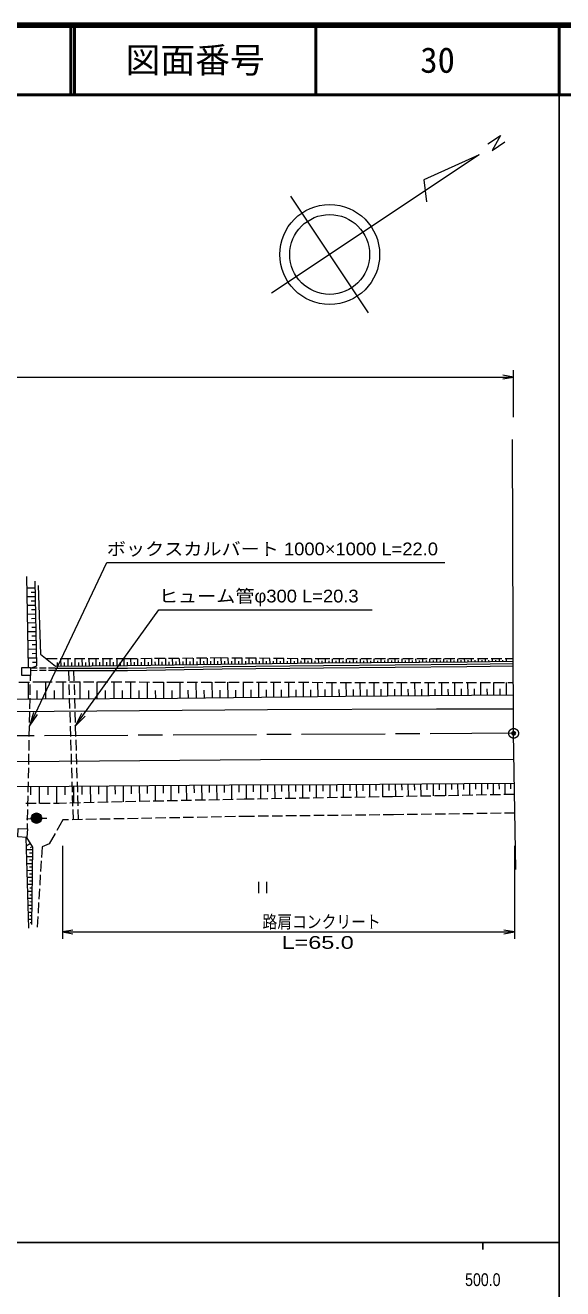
# Model space of a CAD drawing. Units: millimetres, scale not verified. Extents: x 40000 to 680000, y 20000 to 380000.
# Drawn here: x 502176 to 579500, y 198359 to 380000 of the extents above; entities that cross this region are included whole.
import ezdxf
from ezdxf.enums import TextEntityAlignment as Align

# ---------------------------------------------------------------- set-up
doc = ezdxf.new("R2010")
doc.units = ezdxf.units.MM
doc.header["$LTSCALE"] = 1000
doc.header["$PDMODE"] = 32
doc.header["$PDSIZE"] = 500
doc.linetypes.add('CHAIN', pattern=[18.5, 12, -1.5, 3.5, -1.5])
for name, color, linetype, lineweight in [('M-BMK', 2, 'CHAIN', 13), ('M-BMK-OTRS', 5, 'Continuous', 13), ('M-BMK-SRVR', 3, 'Continuous', 13), ('M-STR-HTXT', 7, 'Continuous', 13), ('M-TTL', 2, 'Continuous', 140), ('M-TTL-BAND', 7, 'Continuous', 25), ('M-TTL-LINE', 7, 'Continuous', 50), ('M-WORK', 1, 'Continuous', 13)]:
    doc.layers.add(name, color=color, linetype=linetype, lineweight=lineweight)
doc.layers.add('M-OTRS', color=6, linetype='Continuous')
doc.layers.add('M-TTL-TXT', color=7, linetype='Continuous')
doc.styles.add('ＭＳ ゴシック', font='')
doc.styles.add('ＭＳ Ｐゴシック', font='')
doc.styles.get('ＭＳ ゴシック').set_extended_font_data('MS Gothic')
doc.styles.get('ＭＳ Ｐゴシック').set_extended_font_data('MS PGothic')

# ---------------------------------------------------------------- blocks, each defined once
blk = doc.blocks.new('open_arrow')
at = {"color": 0, "linetype": 'Continuous', "lineweight": -2}
blk.add_lwpolyline([(7.5, 1.25), (0, 0), (7.5, -1.25)], dxfattribs=at)

msp = doc.modelspace()

# ---------------------------------------------------------------- linework, layer by layer
at = {"layer": 'M-BMK'}
msp.add_line((572435, 278206), (472228, 277684), dxfattribs=at)
msp.add_circle((572435, 278206), 700, dxfattribs=at)
at = {"layer": 'M-BMK-OTRS'}
for p, q in [((572435, 278206), (572253, 320431)), ((572739, 258611), (572435, 278206))]:
    msp.add_line(p, q, dxfattribs=at)
at = {"layer": 'M-BMK-SRVR'}
for p, q in [((568699, 362945), (570544, 364175)), ((570544, 364175), (569332, 361985)), ((569332, 361985), (571177, 363229)), ((567491, 361387), (537609, 341469)), ((567491, 361387), (559523, 357802)), ((559523, 357802), (559921, 354615)), ((551553, 338679), (540399, 355413))]:
    msp.add_line(p, q, dxfattribs=at)
for radius in [7182, 5746]:
    msp.add_circle((545976, 347046), radius, dxfattribs=at)
at = {"layer": 'M-OTRS'}
msp.add_point((572435, 278206), dxfattribs=at)
at = {"layer": 'M-STR-HTXT'}
for p, q in [((390359, 329424), (572392, 329424)), ((572392, 323646), (572392, 330424)), ((507542, 262031), (507542, 248649)), ((572547, 262031), (572547, 248649)), ((507542, 249649), (572547, 249649))]:
    msp.add_line(p, q, dxfattribs=at)
for points in [[(502785, 279242), (513914, 302746), (562547, 302746)], [(509377, 279253), (521397, 295975), (552061, 295975)]]:
    msp.add_lwpolyline(points, dxfattribs=at)
at = {"layer": 'M-TTL'}
msp.add_line((680000, 380000), (40000, 380000), dxfattribs=at)
at = {"layer": 'M-TTL-BAND'}
for p, q in [((579000, 20000), (579000, 370000)), ((40000, 205000), (579000, 205000)), ((568000, 205000), (568000, 204000))]:
    msp.add_line(p, q, dxfattribs=at)
at = {"layer": 'M-TTL-LINE'}
for p, q in [((508747, 380000), (508747, 370000)), ((509247, 380000), (509247, 370000)), ((543997, 380000), (543997, 370000)), ((579000, 380000), (579000, 370000)), ((40000, 370000), (680000, 370000))]:
    msp.add_line(p, q, dxfattribs=at)
at = {"layer": 'M-WORK'}
for p, q in [((502346, 300748), (502585, 287668)), ((503631, 299098), (502376, 299074)), ((503643, 298470), (503016, 298458)), ((503655, 297843), (502399, 297819)), ((503679, 296587), (502422, 296563)), ((503667, 297215), (503039, 297203)), ((503703, 295329), (502445, 295305)), ((503691, 295958), (503063, 295946)), ((503715, 294700), (503086, 294688)), ((503727, 294071), (502468, 294047)), ((503751, 292812), (502491, 292788)), ((503739, 293441), (503110, 293429)), ((503775, 291551), (502514, 291527)), ((503763, 292182), (503133, 292170)), ((503788, 290921), (503157, 290909)), ((503800, 290290), (502537, 290266)), ((503824, 289027), (502560, 289003)), ((503812, 289659), (503180, 289647)), ((506744, 288922), (505226, 288924)), ((508744, 288919), (507244, 288921)), ((507321, 287884), (507315, 288921)), ((508351, 287890), (508345, 288920)), ((510744, 288916), (509244, 288918)), ((509373, 287896), (509367, 288918)), ((510388, 287902), (510381, 288916)), ((512744, 288913), (511244, 288915)), ((511395, 287908), (511389, 288915)), ((512395, 287914), (512389, 288913)), ((514744, 288910), (513244, 288912)), ((513395, 287920), (513389, 288912)), ((514395, 287926), (514389, 288910)), ((516762, 288907), (515244, 288909)), ((515395, 287931), (515389, 288909)), ((516395, 287937), (516389, 288907)), ((518289, 288922), (516762, 288907)), ((517394, 287948), (517381, 288913)), ((518394, 287962), (518381, 288923)), ((520289, 288942), (518789, 288927)), ((519394, 287976), (519381, 288933)), ((520394, 287991), (520381, 288943)), ((522289, 288963), (520789, 288948)), ((521394, 288005), (521380, 288954)), ((522394, 288019), (522380, 288964)), ((524289, 288983), (522789, 288968)), ((523394, 288034), (523380, 288974)), ((524394, 288048), (524380, 288984)), ((526289, 289004), (524789, 288988)), ((525394, 288062), (525380, 288994)), ((526394, 288077), (526380, 289005)), ((528289, 289024), (526789, 289009)), ((527393, 288091), (527380, 289015)), ((528393, 288105), (528380, 289025)), ((530317, 289045), (528789, 289029)), ((529393, 288120), (529380, 289035)), ((531374, 289035), (530317, 289045)), ((530393, 288134), (530381, 289044)), ((531393, 288147), (531381, 289035)), ((533374, 289016), (531874, 289030)), ((532393, 288160), (532382, 289025)), ((533393, 288173), (533382, 289016)), ((535374, 288997), (533874, 289011)), ((534393, 288187), (534382, 289006)), ((535393, 288200), (535382, 288997)), ((537373, 288978), (535874, 288992)), ((536393, 288213), (536382, 288987)), ((537393, 288226), (537383, 288978)), ((539373, 288959), (537873, 288973)), ((538392, 288239), (538383, 288968)), ((539392, 288252), (539383, 288959)), ((541373, 288940), (539873, 288954)), ((540392, 288266), (540383, 288950)), ((541392, 288279), (541383, 288940)), ((543373, 288921), (541873, 288935)), ((542392, 288292), (542384, 288931)), ((543392, 288305), (543384, 288921)), ((544930, 288907), (543873, 288917)), ((544392, 288318), (544384, 288912)), ((545987, 288908), (544930, 288907)), ((545392, 288330), (545387, 288907)), ((546392, 288338), (546387, 288908)), ((547987, 288909), (546487, 288908)), ((547392, 288346), (547387, 288909)), ((548392, 288354), (548387, 288910)), ((549987, 288911), (548487, 288910)), ((549392, 288362), (549387, 288911)), ((550392, 288370), (550387, 288911)), ((551987, 288913), (550487, 288912)), ((551392, 288378), (551387, 288912)), ((552392, 288386), (552387, 288913)), ((553987, 288915), (552487, 288913)), ((553392, 288394), (553387, 288914)), ((554392, 288401), (554387, 288915)), ((555987, 288916), (554487, 288915)), ((555392, 288409), (555388, 288916)), ((556392, 288417), (556388, 288917)), ((557987, 288918), (556487, 288917)), ((557391, 288425), (557388, 288918)), ((558391, 288433), (558388, 288919)), ((559987, 288920), (558487, 288919)), ((559391, 288441), (559388, 288919)), ((560391, 288449), (560388, 288920)), ((561987, 288922), (560487, 288920)), ((561391, 288457), (561388, 288921)), ((562391, 288465), (562388, 288922)), ((563987, 288924), (562487, 288922)), ((563391, 288473), (563388, 288923)), ((564391, 288481), (564388, 288924)), ((565544, 288925), (564487, 288924)), ((565391, 288489), (565388, 288925)), ((566716, 288922), (565544, 288925)), ((566391, 288502), (566385, 288923)), ((568716, 288917), (567216, 288921)), ((567391, 288517), (567385, 288920)), ((568391, 288532), (568385, 288917)), ((570716, 288911), (569216, 288915)), ((569391, 288548), (569385, 288915)), ((570391, 288563), (570385, 288912)), ((572389, 288907), (571216, 288910)), ((571391, 288579), (571385, 288910)), ((503904, 287217), (502931, 287211)), ((503904, 287567), (502933, 287561)), ((503836, 288396), (503204, 288384)), ((505204, 287574), (504204, 287568)), ((505204, 287224), (504204, 287218)), ((506475, 287581), (505504, 287576)), ((506477, 287231), (505504, 287226)), ((506802, 287881), (506799, 288399)), ((507836, 287887), (507833, 288402)), ((508487, 285750), (508442, 287222)), ((508862, 287893), (508859, 288404)), ((509129, 287210), (509174, 285750)), ((509880, 287899), (509877, 288406)), ((510891, 287905), (510888, 288408)), ((511895, 287911), (511892, 288411)), ((512895, 287917), (512892, 288413)), ((513895, 287923), (513892, 288415)), ((514895, 287928), (514892, 288417)), ((515895, 287934), (515892, 288419)), ((516895, 287940), (516888, 288423)), ((517894, 287955), (517888, 288435)), ((518894, 287969), (518887, 288448)), ((519894, 287983), (519887, 288460)), ((520894, 287998), (520887, 288472)), ((521894, 288012), (521887, 288484)), ((522894, 288026), (522887, 288497)), ((523894, 288041), (523887, 288509)), ((524894, 288055), (524887, 288521)), ((525894, 288069), (525887, 288533)), ((526894, 288084), (526887, 288546)), ((527893, 288098), (527887, 288558)), ((528893, 288112), (528887, 288570)), ((529893, 288127), (529887, 288582)), ((530893, 288140), (530887, 288584)), ((531893, 288154), (531887, 288586)), ((532893, 288167), (532887, 288588)), ((533893, 288180), (533887, 288590)), ((534893, 288193), (534888, 288592)), ((535893, 288206), (535888, 288594)), ((536893, 288220), (536888, 288595)), ((537893, 288233), (537888, 288597)), ((538892, 288246), (538888, 288599)), ((539892, 288259), (539888, 288601)), ((540892, 288272), (540888, 288603)), ((541892, 288285), (541888, 288605)), ((542892, 288299), (542888, 288607)), ((543892, 288312), (543888, 288608)), ((544892, 288325), (544888, 288614)), ((545892, 288334), (545890, 288619)), ((546892, 288342), (546890, 288623)), ((547892, 288350), (547890, 288628)), ((548892, 288358), (548890, 288632)), ((549892, 288366), (549890, 288637)), ((550892, 288374), (550890, 288641)), ((551892, 288382), (551890, 288645)), ((552892, 288390), (552890, 288650)), ((553892, 288397), (553890, 288654)), ((554892, 288405), (554890, 288659)), ((555892, 288413), (555890, 288663)), ((556892, 288421), (556890, 288668)), ((557891, 288429), (557890, 288672)), ((558891, 288437), (558890, 288676)), ((559891, 288445), (559890, 288681)), ((560891, 288453), (560890, 288685)), ((561891, 288461), (561890, 288690)), ((562891, 288469), (562890, 288694)), ((563891, 288477), (563890, 288699)), ((564891, 288485), (564890, 288703)), ((565891, 288494), (565888, 288705)), ((566891, 288509), (566888, 288711)), ((567891, 288525), (567888, 288717)), ((568891, 288540), (568888, 288724)), ((569891, 288556), (569888, 288730)), ((570891, 288571), (570888, 288736)), ((501265, 285550), (502765, 285585)), ((502657, 283124), (502652, 285583)), ((502872, 283741), (502901, 285240)), ((502911, 285740), (502926, 286520)), ((503265, 285597), (504481, 285626)), ((504481, 285626), (506052, 285622)), ((505151, 283130), (505140, 285624)), ((506552, 285620), (508052, 285616)), ((507627, 283140), (507617, 285617)), ((508548, 283751), (508502, 285250)), ((508552, 285615), (510052, 285610)), ((509190, 285250), (509237, 283751)), ((510087, 283151), (510076, 285610)), ((510552, 285609), (512052, 285605)), ((512529, 283161), (512519, 285603)), ((512552, 285603), (514052, 285599)), ((514552, 285598), (516052, 285593)), ((514954, 283172), (514944, 285597)), ((516552, 285592), (518052, 285588)), ((517362, 283182), (517352, 285590)), ((518552, 285586), (520052, 285582)), ((519753, 283192), (519743, 285583)), ((520552, 285581), (522052, 285577)), ((522127, 283202), (522117, 285576)), ((522552, 285575), (524123, 285571)), ((524123, 285571), (524965, 285569)), ((524483, 283215), (524454, 285570)), ((525465, 285568), (526965, 285566)), ((526806, 283243), (526778, 285566)), ((527465, 285565), (528965, 285562)), ((529098, 283271), (529070, 285562)), ((529465, 285562), (530965, 285559)), ((531358, 283298), (531331, 285558)), ((531465, 285558), (532965, 285556)), ((533465, 285555), (534965, 285552)), ((533588, 283324), (533562, 285555)), ((535465, 285551), (536965, 285549)), ((535788, 283351), (535762, 285551)), ((537465, 285548), (538965, 285545)), ((537958, 283377), (537932, 285547)), ((539465, 285544), (540965, 285542)), ((540099, 283403), (540074, 285543)), ((541465, 285541), (542965, 285538)), ((542211, 283428), (542186, 285540)), ((543465, 285538), (544965, 285535)), ((544294, 283453), (544269, 285536)), ((545465, 285534), (546965, 285532)), ((546349, 283478), (546325, 285533)), ((547465, 285531), (548307, 285529)), ((548307, 285529), (549105, 285529)), ((548377, 283502), (548360, 285529)), ((549605, 285529), (551105, 285529)), ((550388, 283519), (550371, 285529)), ((551605, 285529), (553105, 285529)), ((552381, 283536), (552364, 285529)), ((553605, 285529), (555105, 285530)), ((554358, 283553), (554341, 285530)), ((555605, 285530), (557105, 285530)), ((556318, 283570), (556301, 285530)), ((557605, 285530), (559105, 285530)), ((558261, 283586), (558245, 285530)), ((559605, 285530), (561105, 285530)), ((560188, 283603), (560172, 285530)), ((561605, 285530), (563105, 285530)), ((562099, 283619), (562083, 285530)), ((563605, 285530), (565105, 285530)), ((563993, 283635), (563977, 285530)), ((565605, 285530), (567105, 285530)), ((565872, 283652), (565855, 285530)), ((567605, 285530), (569105, 285530)), ((567734, 283668), (567718, 285530)), ((569581, 283683), (569565, 285530)), ((569605, 285530), (571105, 285530)), ((571412, 283699), (571396, 285530)), ((571605, 285530), (572404, 285530)), ((503904, 283126), (503901, 284373)), ((506389, 283135), (506384, 284374)), ((511308, 283156), (511303, 284377)), ((513741, 283166), (513736, 284379)), ((516158, 283177), (516153, 284381)), ((518557, 283187), (518552, 284382)), ((520940, 283197), (520935, 284384)), ((523305, 283207), (523300, 284385)), ((525644, 283229), (525630, 284391)), ((527952, 283257), (527938, 284403)), ((530228, 283284), (530214, 284414)), ((532473, 283311), (532460, 284426)), ((534688, 283338), (534675, 284438)), ((536873, 283364), (536860, 284449)), ((539029, 283390), (539016, 284460)), ((541155, 283415), (541143, 284471)), ((543253, 283441), (543240, 284482)), ((545322, 283465), (545310, 284493)), ((547363, 283490), (547351, 284504)), ((549382, 283510), (549374, 284515)), ((551385, 283527), (551376, 284524)), ((553370, 283544), (553361, 284533)), ((555338, 283561), (555330, 284541)), ((557290, 283578), (557281, 284550)), ((559225, 283595), (559217, 284558)), ((561144, 283611), (561135, 284566)), ((563046, 283627), (563038, 284574)), ((564932, 283643), (564924, 284583)), ((566803, 283660), (566795, 284591)), ((568657, 283675), (568649, 284599)), ((570496, 283691), (570488, 284607)), ((502833, 281741), (502863, 283241)), ((508608, 281752), (508563, 283251)), ((509252, 283251), (509299, 281752)), ((502795, 279742), (502824, 281241)), ((508669, 279753), (508624, 281252)), ((509314, 281252), (509361, 279753)), ((502756, 277742), (502785, 279242)), ((508730, 277754), (508684, 279253)), ((509377, 279253), (509423, 277754)), ((502717, 275742), (502746, 277242)), ((508791, 275754), (508745, 277254)), ((509439, 277254), (509485, 275755)), ((502678, 273743), (502707, 275242)), ((508852, 273755), (508806, 275255)), ((509501, 275255), (509548, 273756)), ((502639, 271743), (502668, 273243)), ((508913, 271756), (508867, 273256)), ((509563, 273256), (509610, 271757)), ((502600, 269743), (502630, 271243)), ((508974, 269757), (508928, 271257)), ((509625, 271257), (509672, 269758)), ((515087, 270654), (515097, 269478)), ((516263, 270664), (516282, 268345)), ((517422, 270674), (517432, 269514)), ((518582, 270684), (518601, 268397)), ((519725, 270693), (519735, 269550)), ((520869, 270703), (520888, 268448)), ((521996, 270712), (522006, 269585)), ((523124, 270722), (523143, 268498)), ((524236, 270731), (524245, 269619)), ((525348, 270740), (525366, 268547)), ((526444, 270749), (526453, 269653)), ((527541, 270759), (527559, 268596)), ((528622, 270768), (528631, 269686)), ((529703, 270777), (529721, 268644)), ((530769, 270786), (530778, 269720)), ((531835, 270794), (531846, 268692)), ((532886, 270799), (532891, 269748)), ((533937, 270804), (533947, 268737)), ((534971, 270809), (534976, 269776)), ((536004, 270814), (536014, 268772)), ((537025, 270819), (537030, 269798)), ((538047, 270824), (538057, 268806)), ((539056, 270829), (539061, 269820)), ((540065, 270835), (540075, 268840)), ((541062, 270839), (541067, 269842)), ((542059, 270844), (542069, 268874)), ((543045, 270849), (543050, 269864)), ((544030, 270854), (544040, 268907)), ((545004, 270859), (545009, 269885)), ((545978, 270864), (545987, 268939)), ((546940, 270869), (546945, 269906)), ((547902, 270873), (547911, 268972)), ((548853, 270880), (548860, 269929)), ((549804, 270887), (549819, 269004)), ((550745, 270895), (550753, 269953)), ((551687, 270902), (551702, 269036)), ((552620, 270910), (552628, 269976)), ((553554, 270917), (553568, 269067)), ((554479, 270924), (554486, 269999)), ((555404, 270932), (555418, 269099)), ((556320, 270939), (556328, 270023)), ((557237, 270946), (557251, 269134)), ((558143, 270954), (558150, 270047)), ((559050, 270961), (559064, 269168)), ((559946, 270968), (559953, 270071)), ((560843, 270975), (560857, 269202)), ((561730, 270982), (561737, 270096)), ((562616, 270989), (562630, 269235)), ((563493, 270996), (563500, 270119)), ((564371, 271003), (564384, 269268)), ((565238, 271010), (565245, 270143)), ((566106, 271013), (566109, 269301)), ((566961, 271014), (566963, 270159)), ((567817, 271016), (567821, 269333)), ((568659, 271018), (568661, 270177)), ((569500, 271020), (569504, 269365)), ((570328, 271022), (570330, 270194)), ((571155, 271024), (571159, 269396)), ((571969, 271026), (571971, 270212)), ((502562, 267744), (502591, 269244)), ((502931, 270587), (502934, 269343)), ((504175, 270589), (504180, 268116)), ((505411, 270592), (505414, 269356)), ((506648, 270595), (506653, 268136)), ((507878, 270598), (507880, 269368)), ((509034, 267758), (508989, 269257)), ((509107, 270604), (509127, 268185)), ((509687, 269258), (509734, 267759)), ((510316, 270614), (510327, 269405)), ((511526, 270624), (511546, 268239)), ((512718, 270634), (512728, 269442)), ((513911, 270644), (513931, 268292)), ((541090, 268857), (539590, 268832)), ((543089, 268891), (541590, 268866)), ((545089, 268924), (543589, 268899)), ((547089, 268958), (545589, 268933)), ((549089, 268992), (547589, 268966)), ((551088, 269025), (549588, 269000)), ((553088, 269059), (551588, 269034)), ((555014, 269091), (553588, 269067)), ((556544, 269120), (555014, 269091)), ((558544, 269158), (557044, 269130)), ((560543, 269196), (559044, 269167)), ((562543, 269234), (561043, 269205)), ((564543, 269271), (563043, 269243)), ((566542, 269309), (565043, 269281)), ((568542, 269347), (567042, 269319)), ((570542, 269385), (569042, 269356)), ((572571, 269423), (571041, 269394)), ((503759, 268113), (502259, 268101)), ((502523, 265744), (502552, 267244)), ((505759, 268129), (504259, 268117)), ((507037, 268139), (506259, 268133)), ((508104, 268163), (507037, 268139)), ((510103, 268207), (508604, 268174)), ((509094, 265786), (509050, 267258)), ((509750, 267259), (509795, 265799)), ((512103, 268252), (510603, 268218)), ((514102, 268296), (512603, 268263)), ((516102, 268341), (514602, 268307)), ((518101, 268385), (516602, 268352)), ((520101, 268430), (518601, 268397)), ((522100, 268475), (520601, 268441)), ((524100, 268519), (522600, 268486)), ((526099, 268564), (524600, 268530)), ((528099, 268608), (526599, 268575)), ((530098, 268653), (528599, 268619)), ((532098, 268697), (530598, 268664)), ((533664, 268732), (532598, 268709)), ((535091, 268756), (533664, 268732)), ((537090, 268790), (535590, 268765)), ((539090, 268824), (537590, 268798)), ((502498, 264465), (502513, 265244)), ((507596, 265758), (506723, 264244)), ((508407, 265773), (507596, 265758)), ((510406, 265811), (508906, 265783)), ((512406, 265849), (510906, 265821)), ((514406, 265887), (512906, 265859)), ((516405, 265925), (514905, 265897)), ((518405, 265963), (516905, 265935)), ((520404, 266001), (518905, 265973)), ((522404, 266039), (520904, 266011)), ((524404, 266077), (522904, 266049)), ((526403, 266115), (524904, 266087)), ((528403, 266154), (526903, 266125)), ((530403, 266192), (528903, 266163)), ((532402, 266230), (530903, 266201)), ((533713, 266255), (532902, 266239)), ((535175, 266272), (533713, 266255)), ((537175, 266295), (535675, 266277)), ((539175, 266318), (537675, 266301)), ((541175, 266341), (539675, 266324)), ((543174, 266364), (541675, 266347)), ((545174, 266388), (543674, 266370)), ((547174, 266411), (545674, 266393)), ((549174, 266434), (547674, 266417)), ((551174, 266457), (549674, 266440)), ((553174, 266480), (551674, 266463)), ((555136, 266503), (553674, 266486)), ((556625, 266522), (555136, 266503)), ((558625, 266549), (557125, 266529)), ((560625, 266575), (559125, 266555)), ((562625, 266601), (561125, 266581)), ((564625, 266627), (563125, 266607)), ((566624, 266653), (565124, 266633)), ((568624, 266679), (567124, 266659)), ((570624, 266705), (569124, 266686)), ((572613, 266731), (571124, 266712)), ((506473, 263811), (505599, 262298)), ((502247, 263237), (502634, 250201)), ((502939, 262371), (502285, 261975)), ((503198, 261943), (502871, 261745)), ((504587, 261911), (504493, 260358)), ((505599, 262298), (504587, 261911)), ((503242, 261456), (502300, 261466)), ((503232, 260456), (502329, 260465)), ((503237, 260956), (502766, 260961)), ((503227, 259956), (502776, 259961)), ((504463, 259859), (504373, 258362)), ((503223, 259456), (502359, 259465)), ((503213, 258457), (502389, 258465)), ((503218, 258957), (502786, 258961)), ((503208, 257957), (502796, 257961)), ((503203, 257457), (502418, 257464)), ((503193, 256457), (502448, 256464)), ((503198, 256957), (502806, 256960)), ((504343, 257863), (504252, 256365)), ((535751, 256837), (535751, 255237)), ((536951, 255237), (536951, 256837)), ((503183, 255457), (502478, 255464)), ((503173, 254457), (502507, 254463)), ((503188, 255957), (502816, 255960)), ((503178, 254957), (502825, 254960)), ((504222, 255866), (504132, 254369)), ((503163, 253457), (502537, 253463)), ((503168, 253957), (502835, 253960)), ((503158, 252957), (502845, 252960)), ((504102, 253870), (504011, 252373)), ((503153, 252457), (502567, 252463)), ((503143, 251457), (502596, 251462)), ((503148, 251957), (502855, 251960)), ((503138, 250957), (502865, 250960)), ((503981, 251873), (503887, 250321))]:
    msp.add_line(p, q, dxfattribs=at)
for points in [[(502933, 287561), (503845, 287895), (503612, 300098)], [(504036, 299472), (504371, 289605), (506539, 287879), (516890, 287940), (530372, 288134), (545031, 288327), (565792, 288492), (572390, 288594)], [(506475, 287581), (516887, 287597), (530502, 287808), (545061, 287951), (565702, 288172), (572392, 288246)], [(506477, 287231), (516890, 287247), (530507, 287458), (545064, 287601), (565706, 287822), (572396, 287896)], [(572411, 283708), (548224, 283500), (524082, 283210), (504577, 283127), (483665, 283086), (473643, 282920), (457079, 282755), (437740, 282589), (410961, 282562), (389971, 282521)], [(392125, 280565), (413924, 280749), (451462, 281042), (482205, 281263), (506337, 281373), (537007, 281630), (561359, 281704), (572420, 281704)], [(572494, 274433), (536033, 274394), (507053, 274174), (480865, 273954), (452215, 273733), (419452, 273550), (386101, 273403)], [(387165, 270454), (394224, 270460), (413788, 270564), (437066, 270620), (457519, 270537), (483313, 270544), (508491, 270599), (531543, 270792), (547109, 270866), (565300, 271011), (572547, 271027)], [(502338, 265901), (503796, 266008), (505268, 266026)], [(503136, 250710), (503246, 261863), (502421, 263226)]]:
    msp.add_lwpolyline(points, dxfattribs=at)
for points in [[(501682, 287673), (502934, 287665), (502926, 286520), (501675, 286528)], [(501173, 264546), (502498, 264465), (502421, 263226), (501096, 263308)]]:
    msp.add_lwpolyline(points, close=True, dxfattribs=at)
for radius in [750, 600, 450, 300, 150, 20]:
    msp.add_circle((503796, 266008), radius, dxfattribs=at)
msp.add_point((503796, 266008), dxfattribs=at)

# ---------------------------------------------------------------- block references
at = {"layer": 'M-STR-HTXT'}
for p, xscale, yscale, rotation in [((572392, 329424), 200, 200, 180), ((502785, 279242), 267, 267, 64.7), ((509377, 279253), 267, 267, 54.3), ((572547, 249649), 200, 200, 180)]:
    msp.add_blockref('open_arrow', p, dxfattribs=dict(at, xscale=xscale, yscale=yscale, rotation=rotation))
at = {"layer": 'M-STR-HTXT', "xscale": 200, "yscale": 200}
msp.add_blockref('open_arrow', (507542, 249649), dxfattribs=at)

# ---------------------------------------------------------------- texts
at = {"layer": 'M-STR-HTXT', "style": 'ＭＳ Ｐゴシック', "width": 1.1}
for s, p in [('ボックスカルバート 1000×1000 L=22.0', (513914, 303246)), ('ヒューム管φ300 L=20.3', (521397, 296475))]:
    msp.add_text(s, height=1833, dxfattribs=at).set_placement(p, align=Align.BOTTOM_LEFT)
at = {"layer": 'M-STR-HTXT', "style": 'ＭＳ Ｐゴシック'}
for s, width, p in [('路肩コンクリート', 0.85, (544807, 249649)), ('L=65.0', 1.4, (544248, 246673))]:
    msp.add_text(s, height=1833, dxfattribs=dict(at, width=width)).set_placement(p, align=Align.BOTTOM_CENTER)
at = {"layer": 'M-TTL-BAND', "style": 'ＭＳ Ｐゴシック', "width": 0.85}
msp.add_text('500.0', height=1833, dxfattribs=at).set_placement((568000, 198195), align=Align.BOTTOM_CENTER)
at = {"layer": 'M-TTL-TXT', "style": 'ＭＳ ゴシック'}
for s, p in [('図面番号', (526622, 375000)), ('30', (561497, 375000))]:
    msp.add_text(s, height=3666, dxfattribs=at).set_placement(p, align=Align.MIDDLE_CENTER)

doc.saveas('drawing.dxf')
